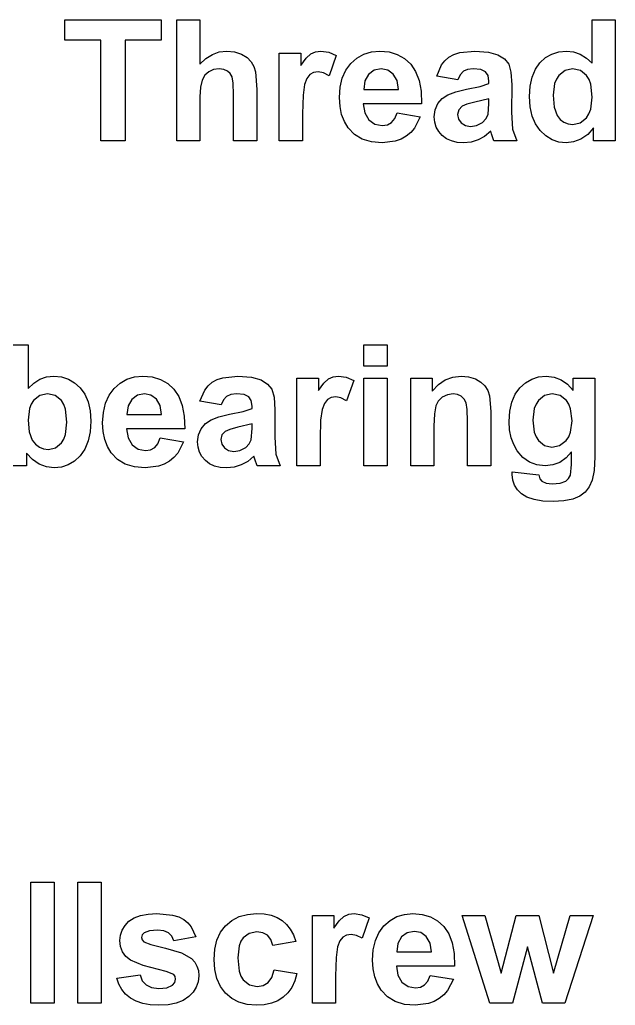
# Model space of a CAD drawing. Header units: metres. Extents: x -79 to 184, y 27 to 122.
# Drawn here: x -9.71 to 9.6, y 84.82 to 116.82 of the extents above; entities that cross this region are included whole.
import ezdxf

# ---------------------------------------------------------------- set-up
doc = ezdxf.new("R2010")
doc.units = ezdxf.units.M

msp = doc.modelspace()

# ---------------------------------------------------------------- linework, layer by layer
at = {"layer": '15mmxM8 Thread'}
for p, q in [((-8.25, 116.153, 0.02), (-8.25, 116.818, 0.02)), ((-8.25, 116.818, 0.02), (-5.125, 116.818, 0.02)), ((-5.125, 116.818, 0.02), (-5.125, 116.153, 0.02)), ((-4.621, 112.885, 0.02), (-4.621, 116.818, 0.02)), ((-4.621, 116.818, 0.02), (-3.867, 116.818, 0.02)), ((-3.867, 116.818, 0.02), (-3.867, 115.372, 0.02)), ((8.847, 115.402, 0.02), (8.847, 116.818, 0.02)), ((8.847, 116.818, 0.02), (9.601, 116.818, 0.02)), ((9.601, 116.818, 0.02), (9.601, 112.885, 0.02)), ((-7.083, 116.153, 0.02), (-8.25, 116.153, 0.02)), ((-7.083, 112.885, 0.02), (-7.083, 116.153, 0.02)), ((-5.125, 116.153, 0.02), (-6.289, 116.153, 0.02)), ((-6.289, 116.153, 0.02), (-6.289, 112.885, 0.02)), ((-3.867, 115.372, 0.02), (-3.675, 115.559, 0.02)), ((-3.675, 115.559, 0.02), (-3.466, 115.692, 0.02)), ((-3.466, 115.692, 0.02), (-3.24, 115.772, 0.02)), ((-3.24, 115.772, 0.02), (-2.995, 115.799, 0.02)), ((-2.995, 115.799, 0.02), (-2.747, 115.775, 0.02)), ((-2.747, 115.775, 0.02), (-2.525, 115.702, 0.02)), ((-2.525, 115.702, 0.02), (-2.342, 115.592, 0.02)), ((-2.342, 115.592, 0.02), (-2.21, 115.455, 0.02)), ((-1.294, 112.885, 0.02), (-1.294, 115.734, 0.02)), ((-1.294, 115.734, 0.02), (-0.594, 115.734, 0.02)), ((-0.594, 115.734, 0.02), (-0.594, 115.329, 0.02)), ((-0.594, 115.329, 0.02), (-0.423, 115.567, 0.02)), ((-0.423, 115.567, 0.02), (-0.271, 115.708, 0.02)), ((-0.271, 115.708, 0.02), (-0.117, 115.776, 0.02)), ((-0.117, 115.776, 0.02), (0.055, 115.799, 0.02)), ((0.055, 115.799, 0.02), (0.308, 115.763, 0.02)), ((0.308, 115.763, 0.02), (0.552, 115.657, 0.02)), ((0.552, 115.657, 0.02), (0.318, 114.999, 0.02)), ((1.027, 115.398, 0.02), (1.224, 115.573, 0.02)), ((1.224, 115.573, 0.02), (1.446, 115.698, 0.02)), ((1.446, 115.698, 0.02), (1.692, 115.774, 0.02)), ((1.692, 115.774, 0.02), (1.963, 115.799, 0.02)), ((1.963, 115.799, 0.02), (2.264, 115.772, 0.02)), ((2.264, 115.772, 0.02), (2.532, 115.694, 0.02)), ((2.532, 115.694, 0.02), (2.766, 115.563, 0.02)), ((2.766, 115.563, 0.02), (2.966, 115.379, 0.02)), ((4.078, 115.488, 0.02), (4.208, 115.6, 0.02)), ((4.208, 115.6, 0.02), (4.366, 115.687, 0.02)), ((4.366, 115.687, 0.02), (4.558, 115.749, 0.02)), ((4.558, 115.749, 0.02), (5.045, 115.799, 0.02)), ((5.045, 115.799, 0.02), (5.485, 115.769, 0.02)), ((5.485, 115.769, 0.02), (5.797, 115.679, 0.02)), ((5.797, 115.679, 0.02), (6.007, 115.544, 0.02)), ((6.007, 115.544, 0.02), (6.144, 115.376, 0.02)), ((7.159, 115.422, 0.02), (7.341, 115.587, 0.02)), ((7.341, 115.587, 0.02), (7.545, 115.704, 0.02)), ((7.545, 115.704, 0.02), (7.772, 115.775, 0.02)), ((7.772, 115.775, 0.02), (8.021, 115.799, 0.02)), ((8.021, 115.799, 0.02), (8.251, 115.774, 0.02)), ((8.251, 115.774, 0.02), (8.466, 115.699, 0.02)), ((8.466, 115.699, 0.02), (8.664, 115.575, 0.02)), ((8.664, 115.575, 0.02), (8.847, 115.402, 0.02)), ((-3.425, 115.199, 0.02), (-3.582, 115.131, 0.02)), ((-3.247, 115.222, 0.02), (-3.425, 115.199, 0.02)), ((-3.097, 115.204, 0.02), (-3.247, 115.222, 0.02)), ((-2.975, 115.151, 0.02), (-3.097, 115.204, 0.02)), ((-2.21, 115.455, 0.02), (-2.121, 115.297, 0.02)), ((-2.121, 115.297, 0.02), (-2.065, 115.123, 0.02)), ((0.865, 115.178, 0.02), (1.027, 115.398, 0.02)), ((2.008, 115.222, 0.02), (1.783, 115.177, 0.02)), ((2.222, 115.179, 0.02), (2.008, 115.222, 0.02)), ((2.966, 115.379, 0.02), (3.126, 115.141, 0.02)), ((3.811, 114.989, 0.02), (3.968, 115.348, 0.02)), ((3.968, 115.348, 0.02), (4.078, 115.488, 0.02)), ((4.813, 115.202, 0.02), (4.678, 115.143, 0.02)), ((4.992, 115.222, 0.02), (4.813, 115.202, 0.02)), ((5.242, 115.199, 0.02), (4.992, 115.222, 0.02)), ((5.397, 115.129, 0.02), (5.242, 115.199, 0.02)), ((6.144, 115.376, 0.02), (6.219, 115.116, 0.02)), ((6.904, 114.958, 0.02), (7.01, 115.212, 0.02)), ((7.01, 115.212, 0.02), (7.159, 115.422, 0.02)), ((8.219, 115.222, 0.02), (7.973, 115.169, 0.02)), ((8.471, 115.168, 0.02), (8.219, 115.222, 0.02)), ((-3.71, 115.016, 0.02), (-3.798, 114.856, 0.02)), ((-3.582, 115.131, 0.02), (-3.71, 115.016, 0.02)), ((-2.883, 115.067, 0.02), (-2.975, 115.151, 0.02)), ((-2.823, 114.959, 0.02), (-2.883, 115.067, 0.02)), ((-2.791, 114.756, 0.02), (-2.823, 114.959, 0.02)), ((-2.065, 115.123, 0.02), (-2.026, 114.557, 0.02)), ((-0.402, 114.913, 0.02), (-0.477, 114.72, 0.02)), ((-0.304, 115.035, 0.02), (-0.402, 114.913, 0.02)), ((-0.182, 115.101, 0.02), (-0.304, 115.035, 0.02)), ((-0.036, 115.123, 0.02), (-0.182, 115.101, 0.02)), ((0.135, 115.092, 0.02), (-0.036, 115.123, 0.02)), ((0.318, 114.999, 0.02), (0.135, 115.092, 0.02)), ((0.679, 114.623, 0.02), (0.749, 114.92, 0.02)), ((0.749, 114.92, 0.02), (0.865, 115.178, 0.02)), ((1.601, 115.042, 0.02), (1.481, 114.83, 0.02)), ((1.783, 115.177, 0.02), (1.601, 115.042, 0.02)), ((2.4, 115.052, 0.02), (2.222, 115.179, 0.02)), ((2.523, 114.842, 0.02), (2.4, 115.052, 0.02)), ((3.126, 115.141, 0.02), (3.238, 114.847, 0.02)), ((4.495, 114.865, 0.02), (3.811, 114.989, 0.02)), ((4.576, 115.034, 0.02), (4.495, 114.865, 0.02)), ((4.678, 115.143, 0.02), (4.576, 115.034, 0.02)), ((5.477, 115.006, 0.02), (5.397, 115.129, 0.02)), ((5.504, 114.82, 0.02), (5.477, 115.006, 0.02)), ((6.219, 115.116, 0.02), (6.245, 114.701, 0.02)), ((6.84, 114.661, 0.02), (6.904, 114.958, 0.02)), ((7.69, 114.889, 0.02), (7.634, 114.743, 0.02)), ((7.77, 115.009, 0.02), (7.69, 114.889, 0.02)), ((7.973, 115.169, 0.02), (7.77, 115.009, 0.02)), ((8.672, 115.006, 0.02), (8.471, 115.168, 0.02)), ((8.75, 114.881, 0.02), (8.672, 115.006, 0.02)), ((8.805, 114.721, 0.02), (8.75, 114.881, 0.02)), ((-3.85, 114.628, 0.02), (-3.867, 114.312, 0.02)), ((-3.798, 114.856, 0.02), (-3.85, 114.628, 0.02)), ((-2.78, 114.39, 0.02), (-2.791, 114.756, 0.02)), ((-2.026, 114.557, 0.02), (-2.026, 112.885, 0.02)), ((-0.477, 114.72, 0.02), (-0.524, 114.367, 0.02)), ((0.656, 114.288, 0.02), (0.679, 114.623, 0.02)), ((1.481, 114.83, 0.02), (1.442, 114.554, 0.02)), ((1.442, 114.554, 0.02), (2.569, 114.554, 0.02)), ((2.569, 114.554, 0.02), (2.523, 114.842, 0.02)), ((3.238, 114.847, 0.02), (3.302, 114.498, 0.02)), ((4.426, 114.478, 0.02), (4.772, 114.559, 0.02)), ((4.772, 114.559, 0.02), (5.219, 114.655, 0.02)), ((5.219, 114.655, 0.02), (5.504, 114.744, 0.02)), ((5.504, 114.744, 0.02), (5.504, 114.82, 0.02)), ((6.245, 114.701, 0.02), (6.237, 113.822, 0.02)), ((6.819, 114.321, 0.02), (6.84, 114.661, 0.02)), ((7.634, 114.743, 0.02), (7.589, 114.371, 0.02)), ((8.85, 114.299, 0.02), (8.805, 114.721, 0.02)), ((-3.867, 114.312, 0.02), (-3.867, 112.885, 0.02)), ((-2.78, 112.885, 0.02), (-2.78, 114.39, 0.02)), ((-0.524, 114.367, 0.02), (-0.54, 113.765, 0.02)), ((0.674, 114.005, 0.02), (0.656, 114.288, 0.02)), ((3.302, 114.498, 0.02), (3.318, 114.092, 0.02)), ((3.849, 114.094, 0.02), (3.987, 114.261, 0.02)), ((3.987, 114.261, 0.02), (4.172, 114.384, 0.02)), ((4.172, 114.384, 0.02), (4.426, 114.478, 0.02)), ((5.504, 114.253, 0.02), (5.045, 114.138, 0.02)), ((5.504, 114.103, 0.02), (5.504, 114.253, 0.02)), ((6.841, 113.986, 0.02), (6.819, 114.321, 0.02)), ((7.589, 114.371, 0.02), (7.62, 113.978, 0.02)), ((8.804, 113.914, 0.02), (8.85, 114.299, 0.02)), ((0.727, 113.746, 0.02), (0.674, 114.005, 0.02)), ((3.318, 114.092, 0.02), (1.429, 114.092, 0.02)), ((1.429, 114.092, 0.02), (1.479, 113.794, 0.02)), ((3.762, 113.892, 0.02), (3.849, 114.094, 0.02)), ((4.635, 114.007, 0.02), (4.524, 113.888, 0.02)), ((4.786, 114.072, 0.02), (4.635, 114.007, 0.02)), ((5.045, 114.138, 0.02), (4.786, 114.072, 0.02)), ((5.475, 113.736, 0.02), (5.504, 114.103, 0.02)), ((6.906, 113.69, 0.02), (6.841, 113.986, 0.02)), ((7.62, 113.978, 0.02), (7.715, 113.712, 0.02)), ((8.747, 113.762, 0.02), (8.804, 113.914, 0.02)), ((-0.54, 113.765, 0.02), (-0.54, 112.885, 0.02)), ((0.815, 113.514, 0.02), (0.727, 113.746, 0.02)), ((1.479, 113.794, 0.02), (1.611, 113.571, 0.02)), ((2.344, 113.481, 0.02), (2.45, 113.607, 0.02)), ((2.45, 113.607, 0.02), (2.526, 113.792, 0.02)), ((2.526, 113.792, 0.02), (3.277, 113.666, 0.02)), ((3.277, 113.666, 0.02), (3.091, 113.302, 0.02)), ((3.733, 113.663, 0.02), (3.762, 113.892, 0.02)), ((3.749, 113.489, 0.02), (3.733, 113.663, 0.02)), ((4.524, 113.888, 0.02), (4.487, 113.741, 0.02)), ((4.487, 113.741, 0.02), (4.517, 113.593, 0.02)), ((4.517, 113.593, 0.02), (4.605, 113.467, 0.02)), ((5.295, 113.486, 0.02), (5.408, 113.6, 0.02)), ((5.408, 113.6, 0.02), (5.475, 113.736, 0.02)), ((6.237, 113.822, 0.02), (6.273, 113.268, 0.02)), ((7.016, 113.434, 0.02), (6.906, 113.69, 0.02)), ((7.715, 113.712, 0.02), (7.815, 113.582, 0.02)), ((8.465, 113.472, 0.02), (8.667, 113.638, 0.02)), ((8.667, 113.638, 0.02), (8.747, 113.762, 0.02)), ((0.938, 113.306, 0.02), (0.815, 113.514, 0.02)), ((1.141, 113.094, 0.02), (0.938, 113.306, 0.02)), ((1.611, 113.571, 0.02), (1.807, 113.431, 0.02)), ((1.807, 113.431, 0.02), (2.046, 113.384, 0.02)), ((2.046, 113.384, 0.02), (2.209, 113.408, 0.02)), ((2.209, 113.408, 0.02), (2.344, 113.481, 0.02)), ((3.091, 113.302, 0.02), (2.966, 113.157, 0.02)), ((3.797, 113.33, 0.02), (3.749, 113.489, 0.02)), ((3.876, 113.187, 0.02), (3.797, 113.33, 0.02)), ((4.605, 113.467, 0.02), (4.74, 113.381, 0.02)), ((4.74, 113.381, 0.02), (4.906, 113.352, 0.02)), ((4.906, 113.352, 0.02), (5.105, 113.386, 0.02)), ((5.105, 113.386, 0.02), (5.295, 113.486, 0.02)), ((7.169, 113.217, 0.02), (7.016, 113.434, 0.02)), ((7.815, 113.582, 0.02), (7.933, 113.49, 0.02)), ((7.933, 113.49, 0.02), (8.07, 113.435, 0.02)), ((8.07, 113.435, 0.02), (8.224, 113.416, 0.02)), ((8.224, 113.416, 0.02), (8.465, 113.472, 0.02)), ((8.9, 113.304, 0.02), (8.71, 113.091, 0.02)), ((8.9, 112.885, 0.02), (8.9, 113.304, 0.02)), ((1.391, 112.942, 0.02), (1.141, 113.094, 0.02)), ((2.82, 113.037, 0.02), (2.654, 112.942, 0.02)), ((2.966, 113.157, 0.02), (2.82, 113.037, 0.02)), ((3.987, 113.06, 0.02), (3.876, 113.187, 0.02)), ((4.125, 112.955, 0.02), (3.987, 113.06, 0.02)), ((4.287, 112.881, 0.02), (4.125, 112.955, 0.02)), ((5.363, 113.032, 0.02), (5.15, 112.915, 0.02)), ((5.563, 113.196, 0.02), (5.363, 113.032, 0.02)), ((5.59, 113.108, 0.02), (5.563, 113.196, 0.02)), ((5.662, 112.885, 0.02), (5.59, 113.108, 0.02)), ((6.273, 113.268, 0.02), (6.408, 112.885, 0.02)), ((7.353, 113.043, 0.02), (7.169, 113.217, 0.02)), ((7.554, 112.92, 0.02), (7.353, 113.043, 0.02)), ((8.71, 113.091, 0.02), (8.489, 112.94, 0.02)), ((-6.289, 112.885, 0.02), (-7.083, 112.885, 0.02)), ((-3.867, 112.885, 0.02), (-4.621, 112.885, 0.02)), ((-2.026, 112.885, 0.02), (-2.78, 112.885, 0.02)), ((-0.54, 112.885, 0.02), (-1.294, 112.885, 0.02)), ((1.691, 112.851, 0.02), (1.391, 112.942, 0.02)), ((2.038, 112.821, 0.02), (1.691, 112.851, 0.02)), ((2.468, 112.875, 0.02), (2.038, 112.821, 0.02)), ((2.654, 112.942, 0.02), (2.468, 112.875, 0.02)), ((4.472, 112.836, 0.02), (4.287, 112.881, 0.02)), ((4.68, 112.821, 0.02), (4.472, 112.836, 0.02)), ((4.923, 112.844, 0.02), (4.68, 112.821, 0.02)), ((5.15, 112.915, 0.02), (4.923, 112.844, 0.02)), ((6.408, 112.885, 0.02), (5.662, 112.885, 0.02)), ((7.773, 112.846, 0.02), (7.554, 112.92, 0.02)), ((8.01, 112.821, 0.02), (7.773, 112.846, 0.02)), ((8.25, 112.851, 0.02), (8.01, 112.821, 0.02)), ((8.489, 112.94, 0.02), (8.25, 112.851, 0.02)), ((9.601, 112.885, 0.02), (8.9, 112.885, 0.02))]:
    msp.add_line(p, q, dxfattribs=at)
at = {"layer": '7mm x 8.00mm for'}
for p, q in [((-10.192, 106.266, 0.02), (-9.438, 106.266, 0.02)), ((-9.438, 106.266, 0.02), (-9.438, 104.849, 0.02)), ((1.446, 105.568, 0.02), (1.446, 106.266, 0.02)), ((1.446, 106.266, 0.02), (2.2, 106.266, 0.02)), ((2.2, 106.266, 0.02), (2.2, 105.568, 0.02)), ((2.2, 105.568, 0.02), (1.446, 105.568, 0.02)), ((-9.438, 104.849, 0.02), (-9.255, 105.023, 0.02)), ((-9.255, 105.023, 0.02), (-9.057, 105.147, 0.02)), ((-9.057, 105.147, 0.02), (-8.842, 105.221, 0.02)), ((-8.842, 105.221, 0.02), (-8.611, 105.246, 0.02)), ((-8.611, 105.246, 0.02), (-8.362, 105.223, 0.02)), ((-8.362, 105.223, 0.02), (-8.136, 105.152, 0.02)), ((-8.136, 105.152, 0.02), (-7.932, 105.034, 0.02)), ((-7.932, 105.034, 0.02), (-7.75, 104.869, 0.02)), ((-6.653, 104.845, 0.02), (-6.456, 105.021, 0.02)), ((-6.456, 105.021, 0.02), (-6.234, 105.146, 0.02)), ((-6.234, 105.146, 0.02), (-5.988, 105.221, 0.02)), ((-5.988, 105.221, 0.02), (-5.717, 105.246, 0.02)), ((-5.717, 105.246, 0.02), (-5.416, 105.22, 0.02)), ((-5.416, 105.22, 0.02), (-5.148, 105.141, 0.02)), ((-5.148, 105.141, 0.02), (-4.914, 105.01, 0.02)), ((-4.914, 105.01, 0.02), (-4.713, 104.826, 0.02)), ((-3.602, 104.935, 0.02), (-3.471, 105.048, 0.02)), ((-3.471, 105.048, 0.02), (-3.313, 105.135, 0.02)), ((-3.313, 105.135, 0.02), (-3.121, 105.197, 0.02)), ((-3.121, 105.197, 0.02), (-2.634, 105.246, 0.02)), ((-2.634, 105.246, 0.02), (-2.194, 105.216, 0.02)), ((-2.194, 105.216, 0.02), (-1.883, 105.127, 0.02)), ((-1.883, 105.127, 0.02), (-1.673, 104.991, 0.02)), ((-1.673, 104.991, 0.02), (-1.536, 104.824, 0.02)), ((-0.724, 102.333, 0.02), (-0.724, 105.182, 0.02)), ((-0.724, 105.182, 0.02), (-0.024, 105.182, 0.02)), ((-0.024, 105.182, 0.02), (-0.024, 104.777, 0.02)), ((-0.024, 104.777, 0.02), (0.147, 105.015, 0.02)), ((0.147, 105.015, 0.02), (0.299, 105.155, 0.02)), ((0.299, 105.155, 0.02), (0.453, 105.224, 0.02)), ((0.453, 105.224, 0.02), (0.625, 105.246, 0.02)), ((0.625, 105.246, 0.02), (0.878, 105.211, 0.02)), ((0.878, 105.211, 0.02), (1.122, 105.104, 0.02)), ((1.122, 105.104, 0.02), (0.888, 104.447, 0.02)), ((1.446, 102.333, 0.02), (1.446, 105.182, 0.02)), ((1.446, 105.182, 0.02), (2.2, 105.182, 0.02)), ((2.2, 105.182, 0.02), (2.2, 102.333, 0.02)), ((2.967, 102.333, 0.02), (2.967, 105.182, 0.02)), ((2.967, 105.182, 0.02), (3.668, 105.182, 0.02)), ((3.668, 105.182, 0.02), (3.668, 104.763, 0.02)), ((3.668, 104.763, 0.02), (3.866, 104.975, 0.02)), ((3.866, 104.975, 0.02), (4.089, 105.126, 0.02)), ((4.089, 105.126, 0.02), (4.336, 105.216, 0.02)), ((4.336, 105.216, 0.02), (4.607, 105.246, 0.02)), ((4.607, 105.246, 0.02), (4.845, 105.224, 0.02)), ((4.845, 105.224, 0.02), (5.063, 105.156, 0.02)), ((5.063, 105.156, 0.02), (5.244, 105.054, 0.02)), ((5.244, 105.054, 0.02), (5.375, 104.927, 0.02)), ((6.505, 104.868, 0.02), (6.687, 105.034, 0.02)), ((6.687, 105.034, 0.02), (6.891, 105.152, 0.02)), ((6.891, 105.152, 0.02), (7.116, 105.223, 0.02)), ((7.116, 105.223, 0.02), (7.362, 105.246, 0.02)), ((7.362, 105.246, 0.02), (7.614, 105.217, 0.02)), ((7.614, 105.217, 0.02), (7.844, 105.13, 0.02)), ((7.844, 105.13, 0.02), (8.05, 104.985, 0.02)), ((8.05, 104.985, 0.02), (8.234, 104.782, 0.02)), ((8.234, 104.782, 0.02), (8.234, 105.182, 0.02)), ((8.234, 105.182, 0.02), (8.939, 105.182, 0.02)), ((8.939, 105.182, 0.02), (8.939, 102.625, 0.02)), ((-8.813, 104.67, 0.02), (-9.061, 104.617, 0.02)), ((-8.561, 104.616, 0.02), (-8.813, 104.67, 0.02)), ((-7.75, 104.869, 0.02), (-7.601, 104.66, 0.02)), ((-7.601, 104.66, 0.02), (-7.495, 104.41, 0.02)), ((-6.815, 104.625, 0.02), (-6.653, 104.845, 0.02)), ((-5.671, 104.67, 0.02), (-5.896, 104.625, 0.02)), ((-5.458, 104.627, 0.02), (-5.671, 104.67, 0.02)), ((-4.713, 104.826, 0.02), (-4.554, 104.589, 0.02)), ((-3.868, 104.436, 0.02), (-3.711, 104.796, 0.02)), ((-3.711, 104.796, 0.02), (-3.602, 104.935, 0.02)), ((-2.867, 104.65, 0.02), (-3.002, 104.59, 0.02)), ((-2.688, 104.67, 0.02), (-2.867, 104.65, 0.02)), ((-2.438, 104.646, 0.02), (-2.688, 104.67, 0.02)), ((-2.283, 104.577, 0.02), (-2.438, 104.646, 0.02)), ((-1.536, 104.824, 0.02), (-1.46, 104.563, 0.02)), ((4.158, 104.643, 0.02), (3.992, 104.562, 0.02)), ((4.344, 104.67, 0.02), (4.158, 104.643, 0.02)), ((4.485, 104.651, 0.02), (4.344, 104.67, 0.02)), ((4.605, 104.594, 0.02), (4.485, 104.651, 0.02)), ((5.375, 104.927, 0.02), (5.465, 104.778, 0.02)), ((5.465, 104.778, 0.02), (5.523, 104.61, 0.02)), ((6.246, 104.405, 0.02), (6.354, 104.658, 0.02)), ((6.354, 104.658, 0.02), (6.505, 104.868, 0.02)), ((7.555, 104.67, 0.02), (7.308, 104.617, 0.02)), ((7.81, 104.616, 0.02), (7.555, 104.67, 0.02)), ((-9.342, 104.34, 0.02), (-9.398, 104.194, 0.02)), ((-9.263, 104.459, 0.02), (-9.342, 104.34, 0.02)), ((-9.061, 104.617, 0.02), (-9.263, 104.459, 0.02)), ((-8.359, 104.454, 0.02), (-8.561, 104.616, 0.02)), ((-8.282, 104.329, 0.02), (-8.359, 104.454, 0.02)), ((-8.226, 104.17, 0.02), (-8.282, 104.329, 0.02)), ((-7.495, 104.41, 0.02), (-7.431, 104.119, 0.02)), ((-7, 104.071, 0.02), (-6.931, 104.367, 0.02)), ((-6.931, 104.367, 0.02), (-6.815, 104.625, 0.02)), ((-6.079, 104.49, 0.02), (-6.199, 104.278, 0.02)), ((-5.896, 104.625, 0.02), (-6.079, 104.49, 0.02)), ((-5.279, 104.499, 0.02), (-5.458, 104.627, 0.02)), ((-5.157, 104.29, 0.02), (-5.279, 104.499, 0.02)), ((-4.554, 104.589, 0.02), (-4.442, 104.295, 0.02)), ((-3.184, 104.313, 0.02), (-3.868, 104.436, 0.02)), ((-3.104, 104.481, 0.02), (-3.184, 104.313, 0.02)), ((-3.002, 104.59, 0.02), (-3.104, 104.481, 0.02)), ((-2.202, 104.453, 0.02), (-2.283, 104.577, 0.02)), ((-2.175, 104.267, 0.02), (-2.202, 104.453, 0.02)), ((-1.46, 104.563, 0.02), (-1.435, 104.149, 0.02)), ((0.168, 104.361, 0.02), (0.093, 104.168, 0.02)), ((0.266, 104.483, 0.02), (0.168, 104.361, 0.02)), ((0.388, 104.548, 0.02), (0.266, 104.483, 0.02)), ((0.534, 104.57, 0.02), (0.388, 104.548, 0.02)), ((0.704, 104.539, 0.02), (0.534, 104.57, 0.02)), ((0.888, 104.447, 0.02), (0.704, 104.539, 0.02)), ((3.861, 104.437, 0.02), (3.779, 104.278, 0.02)), ((3.992, 104.562, 0.02), (3.861, 104.437, 0.02)), ((4.699, 104.504, 0.02), (4.605, 104.594, 0.02)), ((4.762, 104.384, 0.02), (4.699, 104.504, 0.02)), ((4.798, 104.167, 0.02), (4.762, 104.384, 0.02)), ((5.523, 104.61, 0.02), (5.564, 104.103, 0.02)), ((6.181, 104.11, 0.02), (6.246, 104.405, 0.02)), ((7.031, 104.34, 0.02), (6.976, 104.193, 0.02)), ((7.108, 104.459, 0.02), (7.031, 104.34, 0.02)), ((7.308, 104.617, 0.02), (7.108, 104.459, 0.02)), ((8.016, 104.455, 0.02), (7.81, 104.616, 0.02)), ((8.096, 104.333, 0.02), (8.016, 104.455, 0.02)), ((8.153, 104.183, 0.02), (8.096, 104.333, 0.02)), ((-9.398, 104.194, 0.02), (-9.443, 103.819, 0.02)), ((-8.182, 103.749, 0.02), (-8.226, 104.17, 0.02)), ((-7.431, 104.119, 0.02), (-7.41, 103.787, 0.02)), ((-7.023, 103.736, 0.02), (-7, 104.071, 0.02)), ((-6.199, 104.278, 0.02), (-6.237, 104.002, 0.02)), ((-6.237, 104.002, 0.02), (-5.11, 104.002, 0.02)), ((-5.11, 104.002, 0.02), (-5.157, 104.29, 0.02)), ((-4.442, 104.295, 0.02), (-4.378, 103.945, 0.02)), ((-3.254, 103.925, 0.02), (-2.908, 104.007, 0.02)), ((-2.908, 104.007, 0.02), (-2.461, 104.103, 0.02)), ((-2.461, 104.103, 0.02), (-2.175, 104.192, 0.02)), ((-2.175, 104.192, 0.02), (-2.175, 104.267, 0.02)), ((-1.435, 104.149, 0.02), (-1.443, 103.269, 0.02)), ((0.093, 104.168, 0.02), (0.045, 103.815, 0.02)), ((3.736, 104.026, 0.02), (3.721, 103.623, 0.02)), ((3.779, 104.278, 0.02), (3.736, 104.026, 0.02)), ((4.81, 103.787, 0.02), (4.798, 104.167, 0.02)), ((5.564, 104.103, 0.02), (5.564, 102.333, 0.02)), ((6.16, 103.773, 0.02), (6.181, 104.11, 0.02)), ((6.976, 104.193, 0.02), (6.932, 103.816, 0.02)), ((8.199, 103.798, 0.02), (8.153, 104.183, 0.02)), ((-9.443, 103.819, 0.02), (-9.408, 103.434, 0.02)), ((-8.226, 103.352, 0.02), (-8.182, 103.749, 0.02)), ((-7.41, 103.787, 0.02), (-7.431, 103.443, 0.02)), ((-7.006, 103.452, 0.02), (-7.023, 103.736, 0.02)), ((-4.378, 103.945, 0.02), (-4.362, 103.54, 0.02)), ((-3.831, 103.541, 0.02), (-3.692, 103.708, 0.02)), ((-3.692, 103.708, 0.02), (-3.507, 103.831, 0.02)), ((-3.507, 103.831, 0.02), (-3.254, 103.925, 0.02)), ((-2.175, 103.701, 0.02), (-2.634, 103.586, 0.02)), ((-2.175, 103.551, 0.02), (-2.175, 103.701, 0.02)), ((0.045, 103.815, 0.02), (0.03, 103.213, 0.02)), ((4.81, 102.333, 0.02), (4.81, 103.787, 0.02)), ((6.176, 103.499, 0.02), (6.16, 103.773, 0.02)), ((6.932, 103.816, 0.02), (6.976, 103.424, 0.02)), ((8.151, 103.426, 0.02), (8.199, 103.798, 0.02)), ((-9.408, 103.434, 0.02), (-9.304, 103.164, 0.02)), ((-8.281, 103.199, 0.02), (-8.226, 103.352, 0.02)), ((-7.431, 103.443, 0.02), (-7.496, 103.141, 0.02)), ((-6.953, 103.194, 0.02), (-7.006, 103.452, 0.02)), ((-4.362, 103.54, 0.02), (-6.251, 103.54, 0.02)), ((-6.251, 103.54, 0.02), (-6.201, 103.242, 0.02)), ((-3.917, 103.339, 0.02), (-3.831, 103.541, 0.02)), ((-3.045, 103.454, 0.02), (-3.155, 103.336, 0.02)), ((-2.894, 103.519, 0.02), (-3.045, 103.454, 0.02)), ((-2.634, 103.586, 0.02), (-2.894, 103.519, 0.02)), ((-2.205, 103.183, 0.02), (-2.175, 103.551, 0.02)), ((3.721, 103.623, 0.02), (3.721, 102.333, 0.02)), ((6.226, 103.249, 0.02), (6.176, 103.499, 0.02)), ((6.976, 103.424, 0.02), (7.031, 103.273, 0.02)), ((8.092, 103.279, 0.02), (8.151, 103.426, 0.02)), ((-9.304, 103.164, 0.02), (-9.198, 103.033, 0.02)), ((-9.198, 103.033, 0.02), (-9.076, 102.939, 0.02)), ((-8.552, 102.917, 0.02), (-8.358, 103.077, 0.02)), ((-8.358, 103.077, 0.02), (-8.281, 103.199, 0.02)), ((-7.496, 103.141, 0.02), (-7.605, 102.881, 0.02)), ((-6.865, 102.961, 0.02), (-6.953, 103.194, 0.02)), ((-6.201, 103.242, 0.02), (-6.068, 103.018, 0.02)), ((-5.336, 102.928, 0.02), (-5.23, 103.054, 0.02)), ((-5.23, 103.054, 0.02), (-5.153, 103.24, 0.02)), ((-5.153, 103.24, 0.02), (-4.402, 103.114, 0.02)), ((-4.402, 103.114, 0.02), (-4.589, 102.75, 0.02)), ((-3.946, 103.111, 0.02), (-3.917, 103.339, 0.02)), ((-3.93, 102.936, 0.02), (-3.946, 103.111, 0.02)), ((-3.155, 103.336, 0.02), (-3.192, 103.189, 0.02)), ((-3.192, 103.189, 0.02), (-3.163, 103.041, 0.02)), ((-3.163, 103.041, 0.02), (-3.074, 102.915, 0.02)), ((-2.385, 102.934, 0.02), (-2.271, 103.047, 0.02)), ((-2.271, 103.047, 0.02), (-2.205, 103.183, 0.02)), ((-1.443, 103.269, 0.02), (-1.407, 102.715, 0.02)), ((0.03, 103.213, 0.02), (0.03, 102.333, 0.02)), ((6.308, 103.022, 0.02), (6.226, 103.249, 0.02)), ((7.031, 103.273, 0.02), (7.108, 103.152, 0.02)), ((7.108, 103.152, 0.02), (7.304, 102.994, 0.02)), ((7.796, 102.996, 0.02), (8.008, 103.158, 0.02)), ((8.008, 103.158, 0.02), (8.092, 103.279, 0.02)), ((-9.303, 102.542, 0.02), (-9.491, 102.751, 0.02)), ((-9.491, 102.751, 0.02), (-9.491, 102.333, 0.02)), ((-9.076, 102.939, 0.02), (-8.937, 102.883, 0.02)), ((-8.937, 102.883, 0.02), (-8.783, 102.864, 0.02)), ((-8.783, 102.864, 0.02), (-8.552, 102.917, 0.02)), ((-7.605, 102.881, 0.02), (-7.757, 102.663, 0.02)), ((-6.742, 102.754, 0.02), (-6.865, 102.961, 0.02)), ((-6.539, 102.542, 0.02), (-6.742, 102.754, 0.02)), ((-6.068, 103.018, 0.02), (-5.872, 102.878, 0.02)), ((-5.872, 102.878, 0.02), (-5.634, 102.832, 0.02)), ((-5.634, 102.832, 0.02), (-5.471, 102.856, 0.02)), ((-5.471, 102.856, 0.02), (-5.336, 102.928, 0.02)), ((-4.589, 102.75, 0.02), (-4.714, 102.605, 0.02)), ((-3.883, 102.777, 0.02), (-3.93, 102.936, 0.02)), ((-3.804, 102.634, 0.02), (-3.883, 102.777, 0.02)), ((-3.074, 102.915, 0.02), (-2.94, 102.828, 0.02)), ((-2.94, 102.828, 0.02), (-2.774, 102.8, 0.02)), ((-2.774, 102.8, 0.02), (-2.575, 102.833, 0.02)), ((-2.575, 102.833, 0.02), (-2.385, 102.934, 0.02)), ((-1.407, 102.715, 0.02), (-1.271, 102.333, 0.02)), ((6.423, 102.818, 0.02), (6.308, 103.022, 0.02)), ((6.605, 102.606, 0.02), (6.423, 102.818, 0.02)), ((7.304, 102.994, 0.02), (7.541, 102.942, 0.02)), ((7.541, 102.942, 0.02), (7.796, 102.996, 0.02)), ((8.185, 102.794, 0.02), (8.005, 102.592, 0.02)), ((8.185, 102.378, 0.02), (8.185, 102.794, 0.02)), ((-9.082, 102.391, 0.02), (-9.303, 102.542, 0.02)), ((-7.94, 102.49, 0.02), (-8.142, 102.367, 0.02)), ((-7.757, 102.663, 0.02), (-7.94, 102.49, 0.02)), ((-6.288, 102.39, 0.02), (-6.539, 102.542, 0.02)), ((-4.86, 102.484, 0.02), (-5.026, 102.39, 0.02)), ((-4.714, 102.605, 0.02), (-4.86, 102.484, 0.02)), ((-3.693, 102.507, 0.02), (-3.804, 102.634, 0.02)), ((-3.554, 102.403, 0.02), (-3.693, 102.507, 0.02)), ((-3.392, 102.328, 0.02), (-3.554, 102.403, 0.02)), ((-2.316, 102.48, 0.02), (-2.53, 102.362, 0.02)), ((-2.116, 102.644, 0.02), (-2.316, 102.48, 0.02)), ((-2.09, 102.555, 0.02), (-2.116, 102.644, 0.02)), ((-2.017, 102.333, 0.02), (-2.09, 102.555, 0.02)), ((6.818, 102.454, 0.02), (6.605, 102.606, 0.02)), ((7.06, 102.363, 0.02), (6.818, 102.454, 0.02)), ((7.803, 102.448, 0.02), (7.579, 102.362, 0.02)), ((8.005, 102.592, 0.02), (7.803, 102.448, 0.02)), ((8.939, 102.625, 0.02), (8.918, 102.185, 0.02)), ((-9.491, 102.333, 0.02), (-10.192, 102.333, 0.02)), ((-8.843, 102.299, 0.02), (-9.082, 102.391, 0.02)), ((-8.601, 102.268, 0.02), (-8.843, 102.299, 0.02)), ((-8.362, 102.293, 0.02), (-8.601, 102.268, 0.02)), ((-8.142, 102.367, 0.02), (-8.362, 102.293, 0.02)), ((-5.989, 102.299, 0.02), (-6.288, 102.39, 0.02)), ((-5.642, 102.268, 0.02), (-5.989, 102.299, 0.02)), ((-5.211, 102.322, 0.02), (-5.642, 102.268, 0.02)), ((-5.026, 102.39, 0.02), (-5.211, 102.322, 0.02)), ((-3.207, 102.283, 0.02), (-3.392, 102.328, 0.02)), ((-2.999, 102.268, 0.02), (-3.207, 102.283, 0.02)), ((-2.757, 102.292, 0.02), (-2.999, 102.268, 0.02)), ((-2.53, 102.362, 0.02), (-2.757, 102.292, 0.02)), ((-1.271, 102.333, 0.02), (-2.017, 102.333, 0.02)), ((0.03, 102.333, 0.02), (-0.724, 102.333, 0.02)), ((2.2, 102.333, 0.02), (1.446, 102.333, 0.02)), ((3.721, 102.333, 0.02), (2.967, 102.333, 0.02)), ((5.564, 102.333, 0.02), (4.81, 102.333, 0.02)), ((6.256, 102.054, 0.02), (6.259, 102.145, 0.02)), ((6.259, 102.145, 0.02), (7.12, 102.04, 0.02)), ((7.332, 102.333, 0.02), (7.06, 102.363, 0.02)), ((7.579, 102.362, 0.02), (7.332, 102.333, 0.02)), ((8.15, 102.032, 0.02), (8.185, 102.378, 0.02)), ((8.918, 102.185, 0.02), (8.856, 101.871, 0.02)), ((6.275, 101.872, 0.02), (6.256, 102.054, 0.02)), ((6.332, 101.706, 0.02), (6.275, 101.872, 0.02)), ((7.12, 102.04, 0.02), (7.156, 101.914, 0.02)), ((7.156, 101.914, 0.02), (7.22, 101.834, 0.02)), ((7.22, 101.834, 0.02), (7.358, 101.773, 0.02)), ((7.358, 101.773, 0.02), (7.558, 101.753, 0.02)), ((7.558, 101.753, 0.02), (7.816, 101.775, 0.02)), ((7.816, 101.775, 0.02), (8, 101.842, 0.02)), ((8, 101.842, 0.02), (8.087, 101.919, 0.02)), ((8.087, 101.919, 0.02), (8.15, 102.032, 0.02)), ((8.856, 101.871, 0.02), (8.756, 101.649, 0.02)), ((6.427, 101.557, 0.02), (6.332, 101.706, 0.02)), ((6.56, 101.425, 0.02), (6.427, 101.557, 0.02)), ((8.623, 101.48, 0.02), (8.447, 101.353, 0.02)), ((8.756, 101.649, 0.02), (8.623, 101.48, 0.02)), ((6.737, 101.316, 0.02), (6.56, 101.425, 0.02)), ((6.968, 101.239, 0.02), (6.737, 101.316, 0.02)), ((7.251, 101.192, 0.02), (6.968, 101.239, 0.02)), ((7.587, 101.177, 0.02), (7.251, 101.192, 0.02)), ((7.938, 101.197, 0.02), (7.587, 101.177, 0.02)), ((8.222, 101.257, 0.02), (7.938, 101.197, 0.02)), ((8.447, 101.353, 0.02), (8.222, 101.257, 0.02))]:
    msp.add_line(p, q, dxfattribs=at)
at = {"layer": 'Rest of 1204 Bal'}
for p, q in [((-9.354, 84.886, 0.02), (-9.354, 88.818, 0.02)), ((-9.354, 88.818, 0.02), (-8.6, 88.818, 0.02)), ((-8.6, 88.818, 0.02), (-8.6, 84.886, 0.02)), ((-7.827, 84.886, 0.02), (-7.827, 88.818, 0.02)), ((-7.827, 88.818, 0.02), (-7.073, 88.818, 0.02)), ((-7.073, 88.818, 0.02), (-7.073, 84.886, 0.02)), ((-6.003, 87.657, 0.02), (-5.796, 87.736, 0.02)), ((-5.796, 87.736, 0.02), (-5.55, 87.783, 0.02)), ((-5.55, 87.783, 0.02), (-5.262, 87.799, 0.02)), ((-5.262, 87.799, 0.02), (-4.753, 87.751, 0.02)), ((-4.753, 87.751, 0.02), (-4.554, 87.692, 0.02)), ((-4.554, 87.692, 0.02), (-4.393, 87.609, 0.02)), ((-2.836, 87.578, 0.02), (-2.6, 87.701, 0.02)), ((-2.6, 87.701, 0.02), (-2.331, 87.774, 0.02)), ((-2.331, 87.774, 0.02), (-2.03, 87.799, 0.02)), ((-2.03, 87.799, 0.02), (-1.783, 87.785, 0.02)), ((-1.783, 87.785, 0.02), (-1.563, 87.743, 0.02)), ((-1.563, 87.743, 0.02), (-1.369, 87.673, 0.02)), ((-1.369, 87.673, 0.02), (-1.202, 87.575, 0.02)), ((-0.222, 84.886, 0.02), (-0.222, 87.735, 0.02)), ((-0.222, 87.735, 0.02), (0.479, 87.735, 0.02)), ((0.479, 87.735, 0.02), (0.479, 87.33, 0.02)), ((0.649, 87.568, 0.02), (0.802, 87.708, 0.02)), ((0.802, 87.708, 0.02), (0.955, 87.776, 0.02)), ((0.955, 87.776, 0.02), (1.128, 87.799, 0.02)), ((1.128, 87.799, 0.02), (1.381, 87.763, 0.02)), ((1.381, 87.763, 0.02), (1.624, 87.657, 0.02)), ((2.296, 87.573, 0.02), (2.518, 87.699, 0.02)), ((2.518, 87.699, 0.02), (2.765, 87.774, 0.02)), ((2.765, 87.774, 0.02), (3.035, 87.799, 0.02)), ((3.035, 87.799, 0.02), (3.336, 87.773, 0.02)), ((3.336, 87.773, 0.02), (3.604, 87.694, 0.02)), ((3.604, 87.694, 0.02), (3.838, 87.563, 0.02)), ((5.536, 84.886, 0.02), (4.634, 87.735, 0.02)), ((4.634, 87.735, 0.02), (5.367, 87.735, 0.02)), ((5.367, 87.735, 0.02), (5.901, 85.867, 0.02)), ((5.901, 85.867, 0.02), (6.391, 87.735, 0.02)), ((6.391, 87.735, 0.02), (7.118, 87.735, 0.02)), ((7.118, 87.735, 0.02), (7.593, 85.867, 0.02)), ((7.593, 85.867, 0.02), (8.138, 87.735, 0.02)), ((8.881, 87.735, 0.02), (7.966, 84.886, 0.02)), ((8.138, 87.735, 0.02), (8.881, 87.735, 0.02)), ((-6.389, 87.265, 0.02), (-6.297, 87.413, 0.02)), ((-6.297, 87.413, 0.02), (-6.169, 87.547, 0.02)), ((-6.169, 87.547, 0.02), (-6.003, 87.657, 0.02)), ((-4.393, 87.609, 0.02), (-4.262, 87.502, 0.02)), ((-4.262, 87.502, 0.02), (-4.153, 87.372, 0.02)), ((-4.153, 87.372, 0.02), (-4.002, 87.045, 0.02)), ((-3.202, 87.19, 0.02), (-3.038, 87.406, 0.02)), ((-3.038, 87.406, 0.02), (-2.836, 87.578, 0.02)), ((-1.202, 87.575, 0.02), (-1.059, 87.448, 0.02)), ((-1.059, 87.448, 0.02), (-0.938, 87.292, 0.02)), ((0.479, 87.33, 0.02), (0.649, 87.568, 0.02)), ((1.624, 87.657, 0.02), (1.391, 87, 0.02)), ((1.937, 87.178, 0.02), (2.099, 87.398, 0.02)), ((2.099, 87.398, 0.02), (2.296, 87.573, 0.02)), ((3.838, 87.563, 0.02), (4.039, 87.379, 0.02)), ((4.039, 87.379, 0.02), (4.198, 87.141, 0.02)), ((-6.462, 86.924, 0.02), (-6.443, 87.102, 0.02)), ((-6.443, 87.102, 0.02), (-6.389, 87.265, 0.02)), ((-5.74, 87.106, 0.02), (-5.761, 87.021, 0.02)), ((-5.676, 87.174, 0.02), (-5.74, 87.106, 0.02)), ((-5.505, 87.236, 0.02), (-5.676, 87.174, 0.02)), ((-5.249, 87.257, 0.02), (-5.505, 87.236, 0.02)), ((-5.04, 87.235, 0.02), (-5.249, 87.257, 0.02)), ((-4.886, 87.169, 0.02), (-5.04, 87.235, 0.02)), ((-4.779, 87.061, 0.02), (-4.886, 87.169, 0.02)), ((-4.713, 86.914, 0.02), (-4.779, 87.061, 0.02)), ((-4.002, 87.045, 0.02), (-4.713, 86.914, 0.02)), ((-3.318, 86.935, 0.02), (-3.202, 87.19, 0.02)), ((-2.272, 87.157, 0.02), (-2.468, 87.012, 0.02)), ((-2.019, 87.206, 0.02), (-2.272, 87.157, 0.02)), ((-1.827, 87.178, 0.02), (-2.019, 87.206, 0.02)), ((-1.674, 87.093, 0.02), (-1.827, 87.178, 0.02)), ((-1.565, 86.953, 0.02), (-1.674, 87.093, 0.02)), ((-0.938, 87.292, 0.02), (-0.839, 87.107, 0.02)), ((-0.839, 87.107, 0.02), (-0.761, 86.892, 0.02)), ((0.768, 87.036, 0.02), (0.67, 86.913, 0.02)), ((0.89, 87.101, 0.02), (0.768, 87.036, 0.02)), ((1.037, 87.123, 0.02), (0.89, 87.101, 0.02)), ((1.207, 87.092, 0.02), (1.037, 87.123, 0.02)), ((1.391, 87, 0.02), (1.207, 87.092, 0.02)), ((1.821, 86.92, 0.02), (1.937, 87.178, 0.02)), ((2.673, 87.042, 0.02), (2.553, 86.831, 0.02)), ((2.856, 87.177, 0.02), (2.673, 87.042, 0.02)), ((3.081, 87.222, 0.02), (2.856, 87.177, 0.02)), ((3.294, 87.18, 0.02), (3.081, 87.222, 0.02)), ((3.473, 87.052, 0.02), (3.294, 87.18, 0.02)), ((3.595, 86.842, 0.02), (3.473, 87.052, 0.02)), ((4.198, 87.141, 0.02), (4.31, 86.848, 0.02)), ((-6.441, 86.73, 0.02), (-6.462, 86.924, 0.02)), ((-6.377, 86.559, 0.02), (-6.441, 86.73, 0.02)), ((-5.761, 87.021, 0.02), (-5.743, 86.947, 0.02)), ((-5.743, 86.947, 0.02), (-5.686, 86.884, 0.02)), ((-5.686, 86.884, 0.02), (-5.459, 86.794, 0.02)), ((-5.459, 86.794, 0.02), (-4.982, 86.672, 0.02)), ((-3.388, 86.641, 0.02), (-3.318, 86.935, 0.02)), ((-2.594, 86.752, 0.02), (-2.636, 86.361, 0.02)), ((-2.542, 86.898, 0.02), (-2.594, 86.752, 0.02)), ((-2.468, 87.012, 0.02), (-2.542, 86.898, 0.02)), ((-1.504, 86.758, 0.02), (-1.565, 86.953, 0.02)), ((-0.761, 86.892, 0.02), (-1.504, 86.758, 0.02)), ((0.595, 86.721, 0.02), (0.548, 86.368, 0.02)), ((0.67, 86.913, 0.02), (0.595, 86.721, 0.02)), ((1.752, 86.624, 0.02), (1.821, 86.92, 0.02)), ((2.553, 86.831, 0.02), (2.515, 86.554, 0.02)), ((3.642, 86.554, 0.02), (3.595, 86.842, 0.02)), ((4.31, 86.848, 0.02), (4.374, 86.498, 0.02)), ((6.751, 86.718, 0.02), (6.268, 84.886, 0.02)), ((7.242, 84.886, 0.02), (6.751, 86.718, 0.02)), ((-6.272, 86.41, 0.02), (-6.377, 86.559, 0.02)), ((-6.124, 86.283, 0.02), (-6.272, 86.41, 0.02)), ((-4.982, 86.672, 0.02), (-4.471, 86.52, 0.02)), ((-4.471, 86.52, 0.02), (-4.141, 86.337, 0.02)), ((-3.411, 86.307, 0.02), (-3.388, 86.641, 0.02)), ((1.729, 86.289, 0.02), (1.752, 86.624, 0.02)), ((2.515, 86.554, 0.02), (3.642, 86.554, 0.02)), ((4.374, 86.498, 0.02), (4.39, 86.093, 0.02)), ((-5.713, 86.108, 0.02), (-6.124, 86.283, 0.02)), ((-4.967, 85.916, 0.02), (-5.713, 86.108, 0.02)), ((-4.141, 86.337, 0.02), (-4.038, 86.226, 0.02)), ((-4.038, 86.226, 0.02), (-3.964, 86.096, 0.02)), ((-3.964, 86.096, 0.02), (-3.92, 85.946, 0.02)), ((-3.388, 85.978, 0.02), (-3.411, 86.307, 0.02)), ((-2.636, 86.361, 0.02), (-2.593, 85.928, 0.02)), ((0.548, 86.368, 0.02), (0.532, 85.765, 0.02)), ((1.746, 86.005, 0.02), (1.729, 86.289, 0.02)), ((4.39, 86.093, 0.02), (2.501, 86.093, 0.02)), ((2.501, 86.093, 0.02), (2.551, 85.795, 0.02)), ((-6.566, 85.698, 0.02), (-5.81, 85.814, 0.02)), ((-5.81, 85.814, 0.02), (-5.737, 85.62, 0.02)), ((-4.715, 85.816, 0.02), (-4.967, 85.916, 0.02)), ((-4.675, 85.753, 0.02), (-4.715, 85.816, 0.02)), ((-4.662, 85.674, 0.02), (-4.675, 85.753, 0.02)), ((-3.905, 85.776, 0.02), (-3.925, 85.587, 0.02)), ((-3.92, 85.946, 0.02), (-3.905, 85.776, 0.02)), ((-3.318, 85.686, 0.02), (-3.388, 85.978, 0.02)), ((-2.593, 85.928, 0.02), (-2.54, 85.768, 0.02)), ((-2.54, 85.768, 0.02), (-2.466, 85.645, 0.02)), ((-1.54, 85.724, 0.02), (-1.464, 85.977, 0.02)), ((-1.464, 85.977, 0.02), (-0.723, 85.851, 0.02)), ((-0.723, 85.851, 0.02), (-0.794, 85.612, 0.02)), ((0.532, 85.765, 0.02), (0.532, 84.886, 0.02)), ((1.799, 85.747, 0.02), (1.746, 86.005, 0.02)), ((2.551, 85.795, 0.02), (2.684, 85.571, 0.02)), ((3.522, 85.607, 0.02), (3.599, 85.792, 0.02)), ((3.599, 85.792, 0.02), (4.35, 85.666, 0.02)), ((-6.499, 85.506, 0.02), (-6.566, 85.698, 0.02)), ((-6.403, 85.336, 0.02), (-6.499, 85.506, 0.02)), ((-5.737, 85.62, 0.02), (-5.614, 85.48, 0.02)), ((-5.614, 85.48, 0.02), (-5.437, 85.394, 0.02)), ((-4.945, 85.393, 0.02), (-4.761, 85.473, 0.02)), ((-4.761, 85.473, 0.02), (-4.686, 85.561, 0.02)), ((-4.686, 85.561, 0.02), (-4.662, 85.674, 0.02)), ((-3.925, 85.587, 0.02), (-3.987, 85.412, 0.02)), ((-3.202, 85.432, 0.02), (-3.318, 85.686, 0.02)), ((-2.466, 85.645, 0.02), (-2.266, 85.488, 0.02)), ((-2.266, 85.488, 0.02), (-2.008, 85.435, 0.02)), ((-2.008, 85.435, 0.02), (-1.813, 85.466, 0.02)), ((-1.813, 85.466, 0.02), (-1.657, 85.558, 0.02)), ((-1.657, 85.558, 0.02), (-1.54, 85.724, 0.02)), ((-0.794, 85.612, 0.02), (-0.892, 85.404, 0.02)), ((1.887, 85.514, 0.02), (1.799, 85.747, 0.02)), ((2.01, 85.307, 0.02), (1.887, 85.514, 0.02)), ((2.684, 85.571, 0.02), (2.88, 85.431, 0.02)), ((3.281, 85.409, 0.02), (3.416, 85.481, 0.02)), ((3.416, 85.481, 0.02), (3.522, 85.607, 0.02)), ((4.35, 85.666, 0.02), (4.163, 85.302, 0.02)), ((-6.277, 85.186, 0.02), (-6.403, 85.336, 0.02)), ((-6.122, 85.057, 0.02), (-6.277, 85.186, 0.02)), ((-5.437, 85.394, 0.02), (-5.201, 85.366, 0.02)), ((-5.201, 85.366, 0.02), (-4.945, 85.393, 0.02)), ((-4.089, 85.251, 0.02), (-4.232, 85.103, 0.02)), ((-3.987, 85.412, 0.02), (-4.089, 85.251, 0.02)), ((-3.04, 85.215, 0.02), (-3.202, 85.432, 0.02)), ((-2.838, 85.043, 0.02), (-3.04, 85.215, 0.02)), ((-1.015, 85.227, 0.02), (-1.166, 85.081, 0.02)), ((-0.892, 85.404, 0.02), (-1.015, 85.227, 0.02)), ((2.213, 85.094, 0.02), (2.01, 85.307, 0.02)), ((2.88, 85.431, 0.02), (3.118, 85.385, 0.02)), ((3.118, 85.385, 0.02), (3.281, 85.409, 0.02)), ((4.038, 85.157, 0.02), (3.892, 85.037, 0.02)), ((4.163, 85.302, 0.02), (4.038, 85.157, 0.02)), ((-8.6, 84.886, 0.02), (-9.354, 84.886, 0.02)), ((-7.073, 84.886, 0.02), (-7.827, 84.886, 0.02)), ((-5.937, 84.954, 0.02), (-6.122, 85.057, 0.02)), ((-5.722, 84.88, 0.02), (-5.937, 84.954, 0.02)), ((-5.477, 84.836, 0.02), (-5.722, 84.88, 0.02)), ((-5.201, 84.821, 0.02), (-5.477, 84.836, 0.02)), ((-4.9, 84.839, 0.02), (-5.201, 84.821, 0.02)), ((-4.638, 84.892, 0.02), (-4.9, 84.839, 0.02)), ((-4.416, 84.98, 0.02), (-4.638, 84.892, 0.02)), ((-4.232, 85.103, 0.02), (-4.416, 84.98, 0.02)), ((-2.605, 84.92, 0.02), (-2.838, 85.043, 0.02)), ((-2.34, 84.846, 0.02), (-2.605, 84.92, 0.02)), ((-2.043, 84.821, 0.02), (-2.34, 84.846, 0.02)), ((-1.782, 84.837, 0.02), (-2.043, 84.821, 0.02)), ((-1.549, 84.886, 0.02), (-1.782, 84.837, 0.02)), ((-1.343, 84.968, 0.02), (-1.549, 84.886, 0.02)), ((-1.166, 85.081, 0.02), (-1.343, 84.968, 0.02)), ((0.532, 84.886, 0.02), (-0.222, 84.886, 0.02)), ((2.464, 84.943, 0.02), (2.213, 85.094, 0.02)), ((2.763, 84.851, 0.02), (2.464, 84.943, 0.02)), ((3.11, 84.821, 0.02), (2.763, 84.851, 0.02)), ((3.541, 84.875, 0.02), (3.11, 84.821, 0.02)), ((3.726, 84.943, 0.02), (3.541, 84.875, 0.02)), ((3.892, 85.037, 0.02), (3.726, 84.943, 0.02)), ((6.268, 84.886, 0.02), (5.536, 84.886, 0.02)), ((7.966, 84.886, 0.02), (7.242, 84.886, 0.02))]:
    msp.add_line(p, q, dxfattribs=at)

doc.saveas('drawing.dxf')
